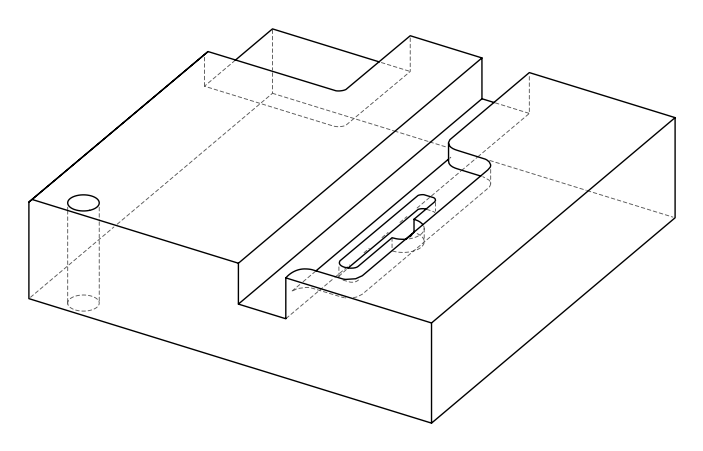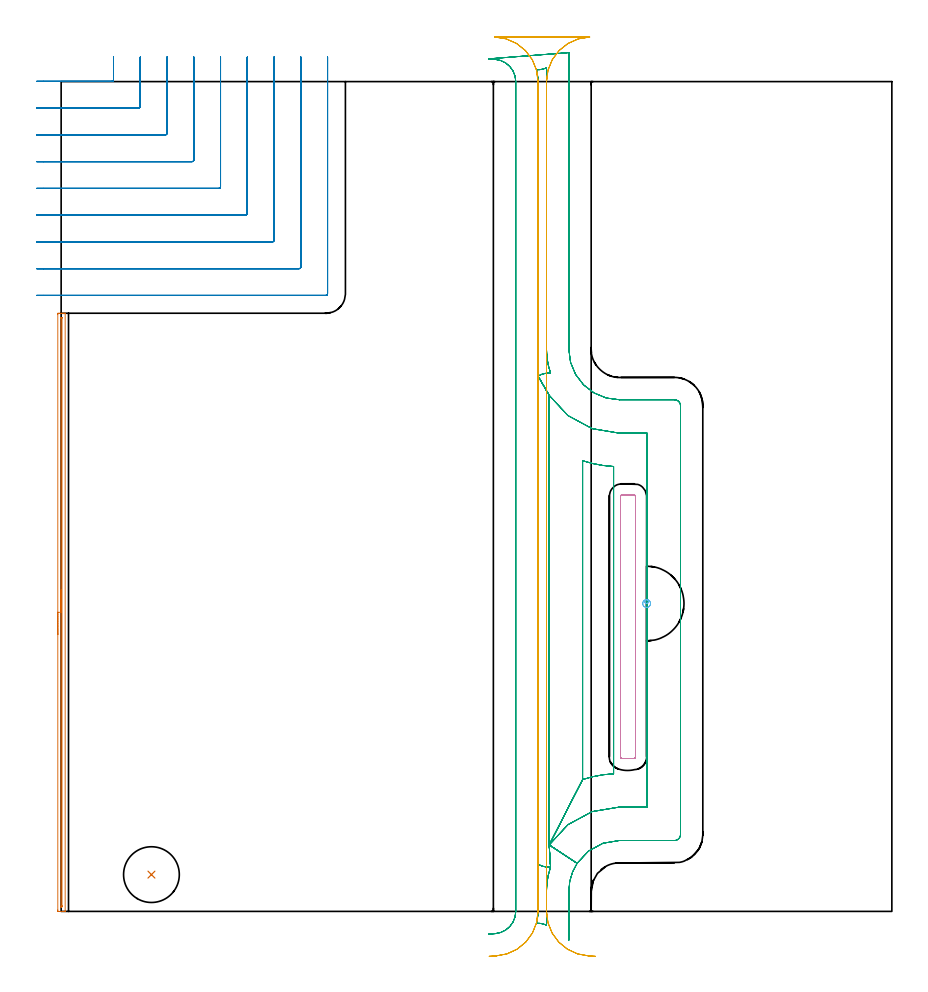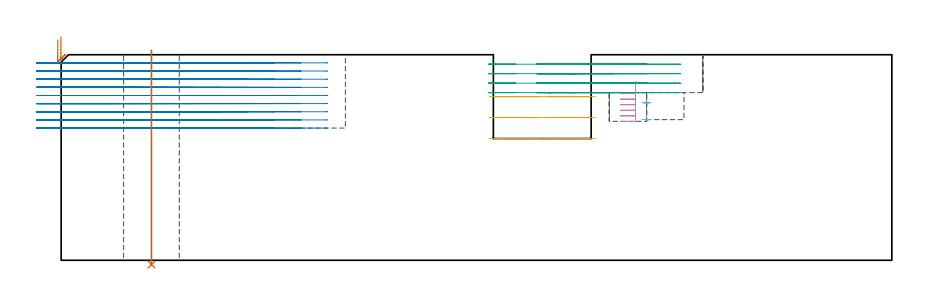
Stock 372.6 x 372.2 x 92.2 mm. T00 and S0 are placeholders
(PLAN: 7 operations, 6 tool changes, 57.1 min)
(1 AREA_MILL | FG_CHAMFER_SURFACE | UGT0205_001 | 4.44 min | 1474 mm3)
(2 MILL_CORNER_NOTCH_RECTANGULAR | CORNER_NOTCH_RECTANGULAR | NXT0201_012 | Follow Part, ap 4, ae 75% | 25.11 min | 435304 mm3)
(3 MILL_OPEN_POCKET | POCKET_OPEN | UGT0201_094 | Follow Part, ap 5, ae 75% | 17.86 min | 462602 mm3)
(4 MILL_RECTANGULAR_POCKET | POCKET_RECTANGULAR_STRAIGHT | NXT0201_013 | Follow Part, ap 2.5, ae 75% | 3.52 min | 27304 mm3)
(5 MILL_RECTANGULAR_SLOT | SLOT_RECTANGULAR | UGT0201_019 | Follow Part, ap 10, ae 75% | 5.65 min | 335926 mm3)
(6 MILL_BLIND_HOLE_FROM_SOLID_MATERIAL | STEP1POCKET | UGT0201_018 | Spiral | 0.14 min | 5245 mm3)
(7 INDEXABLE_INSERT_DRILL_THROUGH_HOLE_FROM_SOLID | STEP1HOLE | NXT0302_021 | 0.39 min | 45199 mm3)
(TOOL UGT0205_001 | Chamfer Mill 20 x 3 x 45 deg. | D20 FL50 Z2)
(TOOL NXT0201_012 | ENDMILL 16mm [2P460-1600-NA 1630] | D16 FL38 Z6)
(TOOL UGT0201_094 | End mill 20 mm | D20 FL38 Z4)
(TOOL NXT0201_013 | ENDMILL 10mm | D10 FL30 Z4)
(TOOL UGT0201_019 | End mill 40 mm | D40 FL63 Z6)
(TOOL UGT0201_018 | End mill 30 mm | D30 FL50 Z4)
(TOOL NXT0302_021 | Index. Insert Drill 25mm [880-D2500L25-05] | D25 PA176 FL125 Z2)
(OP 1 AREA_MILL)
G17 G21 G94 G90
T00 M6
G54
G17 G0 G90 X-1.5 Y124.15 S1061 M3
G43 Z102.2 H0
Z98.9
G94 G1 Y124.188 Z98.028 F250.
Y124.302 Z97.163
Y124.491 Z96.312
Y124.753 Z95.48
Y125.087 Z94.674
Y125.49 Z93.9
Y125.958 Z93.164
Y126.49 Z92.472
Y127.079 Z91.829
Y127.722 Z91.24
Y128.414 Z90.708
Y129.15 Z90.24
Y129.924 Z89.837
Y130.73 Z89.503
Y131.562 Z89.241
Y132.413 Z89.052
Y133.278 Z88.938
Y134.15 Z88.9
Y267.684
X-1.497 Y268.028 Z88.901
X-1.492 Y268.29 Z88.903
X-1.16 Y268.3 Z89.234
X-0.618 Z89.779
X-0.287 Z90.109
X0.256 Z90.651
X0.587 Z90.981
X1.249 Z91.649
X1.542 Z91.942
X1.673 Y268.298 Z92.065
X1.798 Y268.29 Z92.188
X1.8 Y268.131 Z92.2
Y0.169
X1.797 Y0.044 Z92.189
X1.764 Y0.01 Z92.155
X1.673 Y0.003 Z92.065
X1.542 Y0. Z91.942
X1.249 Z91.649
X0.587 Z90.981
X-0.618 Z89.779
X-1.16 Y0.001 Z89.234
X-1.38 Y0.005 Z89.014
X-1.492 Y0.01 Z88.903
X-1.497 Y0.272 Z88.9
X-1.5 Y0.616
Y134.15
X-0.086 Z90.314
X-0.085 Y265.898 Z90.315
X-0.084 Y266.139 Z90.316
X-0.081 Y266.259 Z90.319
X-0.079 Y266.284 Z90.321
X-0.072 Y266.29 Z90.328
X-0.046 Y266.293 Z90.354
X0.194 Y266.299 Z90.594
X0.339 Y266.297 Z90.739
X0.369 Y266.294 Z90.769
X0.378 Y266.29 Z90.778
X0.38 Y266.282 Z90.78
X0.383 Y266.248 Z90.783
X0.385 Y266.104 Z90.785
X0.386 Y2.608 Z90.786
X0.385 Y2.402 Z90.785
X0.384 Y2.296 Z90.784
X0.379 Y2.015 Z90.779
X0.104 Y2.003 Z90.504
X-0.039 Z90.361
X-0.069 Y2.006 Z90.331
X-0.078 Y2.01 Z90.322
X-0.081 Y2.018 Z90.319
X-0.083 Y2.052 Z90.317
X-0.085 Y2.196 Z90.315
X-0.086 Y134.15 Z90.314
Y135.022 Z90.352
Y135.886 Z90.466
Y136.738 Z90.655
Y137.57 Z90.917
Y138.376 Z91.251
Y139.15 Z91.654
Y139.886 Z92.123
Y140.578 Z92.654
Y141.221 Z93.243
Y141.81 Z93.886
Y142.341 Z94.578
Y142.81 Z95.314
Y143.213 Z96.088
Y143.547 Z96.894
Y143.809 Z97.726
Y143.998 Z98.578
Y144.112 Z99.443
Y144.15 Z100.314
G0 Z102.2
M5
M2
(OP 2 MILL_CORNER_NOTCH_RECTANGULAR)
G17 G21 G94 G90
T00 M6
G54
G17 G0 G90 X-10.999 Y372.3 S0 M3
G43 Z102.2 H1
Z88.544
G94 G1 X-7.999 F250.
X22.707 F500.
G3 X23.5 Y373.093 R0.8
G1 Y380.2
Y383.2 F250.
G0 Z102.2
X-11. Y360.3
Z88.544
G1 X-8.
X34.706 F500.
G3 X35.5 Y361.094 R0.8
G1 Y380.2
Y383.2 F250.
G0 Z102.2
X-11. Y348.3
Z88.544
G1 X-8.
X46.706 F500.
G3 X47.5 Y349.094 R0.8
G1 Y380.2
Y383.2 F250.
G0 Z102.2
X-11. Y336.3
Z88.544
G1 X-8.
X58.706 F500.
G3 X59.5 Y337.094 R0.8
G1 Y380.2
Y383.2 F250.
G0 Z102.2
X-11. Y324.3
Z88.544
G1 X-8.
X70.705 F500.
G3 X71.5 Y325.095 R0.8
G1 Y380.2
Y383.2 F250.
G0 Z102.2
X-11. Y312.3
Z88.544
G1 X-8.
X82.705 F500.
G3 X83.5 Y313.095 R0.8
G1 Y380.2
Y383.2 F250.
G0 Z102.2
X-11. Y300.3
Z88.544
G1 X-8.
X94.704 F500.
G3 X95.5 Y301.095 R0.8
G1 Y380.2
Y383.2 F250.
G0 Z102.2
X-11. Y288.3
Z88.544
G1 X-8.
X106.704 F500.
G3 X107.5 Y289.096 R0.8
G1 Y380.2
Y383.2 F250.
G0 Z102.2
X-11. Y276.3
Z88.544
G1 X-8.
X118.704 F500.
G3 X119.5 Y277.096 R0.8
G1 Y380.2
Y383.2 F250.
G0 Z102.2
X-10.999 Y372.3
Z84.889
G1 X-7.999
X22.707 F500.
G3 X23.5 Y373.093 R0.8
G1 Y380.2
Y383.2 F250.
G0 Z102.2
X-11. Y360.3
Z84.889
G1 X-8.
X34.706 F500.
G3 X35.5 Y361.094 R0.8
G1 Y380.2
Y383.2 F250.
G0 Z102.2
X-11. Y348.3
Z84.889
G1 X-8.
X46.706 F500.
G3 X47.5 Y349.094 R0.8
G1 Y380.2
Y383.2 F250.
G0 Z102.2
X-11. Y336.3
Z84.889
G1 X-8.
X58.706 F500.
G3 X59.5 Y337.094 R0.8
G1 Y380.2
Y383.2 F250.
G0 Z102.2
X-11. Y324.3
Z84.889
G1 X-8.
X70.705 F500.
G3 X71.5 Y325.095 R0.8
G1 Y380.2
Y383.2 F250.
G0 Z102.2
X-11. Y312.3
Z84.889
G1 X-8.
X82.705 F500.
G3 X83.5 Y313.095 R0.8
G1 Y380.2
Y383.2 F250.
G0 Z102.2
X-11. Y300.3
Z84.889
G1 X-8.
X94.704 F500.
G3 X95.5 Y301.095 R0.8
G1 Y380.2
Y383.2 F250.
G0 Z102.2
X-11. Y288.3
Z84.889
G1 X-8.
X106.704 F500.
G3 X107.5 Y289.096 R0.8
G1 Y380.2
Y383.2 F250.
G0 Z102.2
X-11. Y276.3
Z84.889
G1 X-8.
X118.704 F500.
G3 X119.5 Y277.096 R0.8
G1 Y380.2
Y383.2 F250.
G0 Z102.2
X-10.999 Y372.3
Z81.233
G1 X-7.999
X22.707 F500.
G3 X23.5 Y373.093 R0.8
G1 Y380.2
Y383.2 F250.
G0 Z102.2
X-11. Y360.3
Z81.233
G1 X-8.
X34.706 F500.
G3 X35.5 Y361.094 R0.8
G1 Y380.2
Y383.2 F250.
G0 Z102.2
X-11. Y348.3
Z81.233
G1 X-8.
X46.706 F500.
G3 X47.5 Y349.094 R0.8
G1 Y380.2
Y383.2 F250.
G0 Z102.2
X-11. Y336.3
Z81.233
G1 X-8.
X58.706 F500.
G3 X59.5 Y337.094 R0.8
G1 Y380.2
Y383.2 F250.
G0 Z102.2
X-11. Y324.3
Z81.233
G1 X-8.
X70.705 F500.
G3 X71.5 Y325.095 R0.8
G1 Y380.2
Y383.2 F250.
G0 Z102.2
X-11. Y312.3
Z81.233
G1 X-8.
X82.705 F500.
G3 X83.5 Y313.095 R0.8
G1 Y380.2
Y383.2 F250.
G0 Z102.2
X-11. Y300.3
Z81.233
G1 X-8.
X94.704 F500.
G3 X95.5 Y301.095 R0.8
G1 Y380.2
Y383.2 F250.
G0 Z102.2
X-11. Y288.3
Z81.233
G1 X-8.
X106.704 F500.
G3 X107.5 Y289.096 R0.8
G1 Y380.2
Y383.2 F250.
G0 Z102.2
X-11. Y276.3
Z81.233
G1 X-8.
X118.704 F500.
G3 X119.5 Y277.096 R0.8
G1 Y380.2
Y383.2 F250.
G0 Z102.2
X-10.999 Y372.3
Z77.578
G1 X-7.999
X22.707 F500.
G3 X23.5 Y373.093 R0.8
G1 Y380.2
Y383.2 F250.
G0 Z102.2
X-11. Y360.3
Z77.578
G1 X-8.
X34.706 F500.
G3 X35.5 Y361.094 R0.8
G1 Y380.2
Y383.2 F250.
G0 Z102.2
X-11. Y348.3
Z77.578
G1 X-8.
X46.706 F500.
G3 X47.5 Y349.094 R0.8
G1 Y380.2
Y383.2 F250.
G0 Z102.2
X-11. Y336.3
Z77.578
G1 X-8.
X58.706 F500.
G3 X59.5 Y337.094 R0.8
G1 Y380.2
Y383.2 F250.
G0 Z102.2
X-11. Y324.3
Z77.578
G1 X-8.
X70.705 F500.
G3 X71.5 Y325.095 R0.8
G1 Y380.2
Y383.2 F250.
G0 Z102.2
X-11. Y312.3
Z77.578
G1 X-8.
X82.705 F500.
G3 X83.5 Y313.095 R0.8
G1 Y380.2
Y383.2 F250.
G0 Z102.2
X-11. Y300.3
Z77.578
G1 X-8.
X94.704 F500.
G3 X95.5 Y301.095 R0.8
G1 Y380.2
Y383.2 F250.
G0 Z102.2
X-11. Y288.3
Z77.578
G1 X-8.
X106.704 F500.
G3 X107.5 Y289.096 R0.8
G1 Y380.2
Y383.2 F250.
G0 Z102.2
X-11. Y276.3
Z77.578
G1 X-8.
X118.704 F500.
G3 X119.5 Y277.096 R0.8
G1 Y380.2
Y383.2 F250.
G0 Z102.2
X-10.999 Y372.3
Z73.922
G1 X-7.999
X22.707 F500.
G3 X23.5 Y373.093 R0.8
G1 Y380.2
Y383.2 F250.
G0 Z102.2
X-11. Y360.3
Z73.922
G1 X-8.
X34.706 F500.
G3 X35.5 Y361.094 R0.8
G1 Y380.2
Y383.2 F250.
G0 Z102.2
X-11. Y348.3
Z73.922
G1 X-8.
X46.706 F500.
G3 X47.5 Y349.094 R0.8
G1 Y380.2
Y383.2 F250.
G0 Z102.2
X-11. Y336.3
Z73.922
G1 X-8.
X58.706 F500.
G3 X59.5 Y337.094 R0.8
G1 Y380.2
Y383.2 F250.
G0 Z102.2
X-11. Y324.3
Z73.922
G1 X-8.
X70.705 F500.
G3 X71.5 Y325.095 R0.8
G1 Y380.2
Y383.2 F250.
G0 Z102.2
X-11. Y312.3
Z73.922
G1 X-8.
X82.705 F500.
G3 X83.5 Y313.095 R0.8
G1 Y380.2
Y383.2 F250.
G0 Z102.2
X-11. Y300.3
Z73.922
G1 X-8.
X94.704 F500.
G3 X95.5 Y301.095 R0.8
G1 Y380.2
Y383.2 F250.
G0 Z102.2
X-11. Y288.3
Z73.922
G1 X-8.
X106.704 F500.
G3 X107.5 Y289.096 R0.8
G1 Y380.2
Y383.2 F250.
G0 Z102.2
X-11. Y276.3
Z73.922
G1 X-8.
X118.704 F500.
G3 X119.5 Y277.096 R0.8
G1 Y380.2
Y383.2 F250.
G0 Z102.2
X-10.999 Y372.3
Z70.267
G1 X-7.999
X22.707 F500.
G3 X23.5 Y373.093 R0.8
G1 Y380.2
Y383.2 F250.
G0 Z102.2
X-11. Y360.3
Z70.267
G1 X-8.
X34.706 F500.
G3 X35.5 Y361.094 R0.8
G1 Y380.2
Y383.2 F250.
G0 Z102.2
X-11. Y348.3
Z70.267
G1 X-8.
X46.706 F500.
G3 X47.5 Y349.094 R0.8
G1 Y380.2
Y383.2 F250.
G0 Z102.2
X-11. Y336.3
Z70.267
G1 X-8.
X58.706 F500.
G3 X59.5 Y337.094 R0.8
G1 Y380.2
Y383.2 F250.
G0 Z102.2
X-11. Y324.3
Z70.267
G1 X-8.
X70.705 F500.
G3 X71.5 Y325.095 R0.8
G1 Y380.2
Y383.2 F250.
G0 Z102.2
X-11. Y312.3
Z70.267
G1 X-8.
X82.705 F500.
G3 X83.5 Y313.095 R0.8
G1 Y380.2
Y383.2 F250.
G0 Z102.2
X-11. Y300.3
Z70.267
G1 X-8.
X94.704 F500.
G3 X95.5 Y301.095 R0.8
G1 Y380.2
Y383.2 F250.
G0 Z102.2
X-11. Y288.3
Z70.267
G1 X-8.
X106.704 F500.
G3 X107.5 Y289.096 R0.8
G1 Y380.2
Y383.2 F250.
G0 Z102.2
X-11. Y276.3
Z70.267
G1 X-8.
X118.704 F500.
G3 X119.5 Y277.096 R0.8
G1 Y380.2
Y383.2 F250.
G0 Z102.2
X-10.999 Y372.3
Z66.611
G1 X-7.999
X22.707 F500.
G3 X23.5 Y373.093 R0.8
G1 Y380.2
Y383.2 F250.
G0 Z102.2
X-11. Y360.3
Z66.611
G1 X-8.
X34.706 F500.
G3 X35.5 Y361.094 R0.8
G1 Y380.2
Y383.2 F250.
G0 Z102.2
X-11. Y348.3
Z66.611
G1 X-8.
X46.706 F500.
G3 X47.5 Y349.094 R0.8
G1 Y380.2
Y383.2 F250.
G0 Z102.2
X-11. Y336.3
Z66.611
G1 X-8.
X58.706 F500.
G3 X59.5 Y337.094 R0.8
G1 Y380.2
Y383.2 F250.
G0 Z102.2
X-11. Y324.3
Z66.611
G1 X-8.
X70.705 F500.
G3 X71.5 Y325.095 R0.8
G1 Y380.2
Y383.2 F250.
G0 Z102.2
X-11. Y312.3
Z66.611
G1 X-8.
X82.705 F500.
G3 X83.5 Y313.095 R0.8
G1 Y380.2
Y383.2 F250.
G0 Z102.2
X-11. Y300.3
Z66.611
G1 X-8.
X94.704 F500.
G3 X95.5 Y301.095 R0.8
G1 Y380.2
Y383.2 F250.
G0 Z102.2
X-11. Y288.3
Z66.611
G1 X-8.
X106.704 F500.
G3 X107.5 Y289.096 R0.8
G1 Y380.2
Y383.2 F250.
G0 Z102.2
X-11. Y276.3
Z66.611
G1 X-8.
X118.704 F500.
G3 X119.5 Y277.096 R0.8
G1 Y380.2
Y383.2 F250.
G0 Z102.2
X-10.999 Y372.3
Z62.956
G1 X-7.999
X22.707 F500.
G3 X23.5 Y373.093 R0.8
G1 Y380.2
Y383.2 F250.
G0 Z102.2
X-11. Y360.3
Z62.956
G1 X-8.
X34.706 F500.
G3 X35.5 Y361.094 R0.8
G1 Y380.2
Y383.2 F250.
G0 Z102.2
X-11. Y348.3
Z62.956
G1 X-8.
X46.706 F500.
G3 X47.5 Y349.094 R0.8
G1 Y380.2
Y383.2 F250.
G0 Z102.2
X-11. Y336.3
Z62.956
G1 X-8.
X58.706 F500.
G3 X59.5 Y337.094 R0.8
G1 Y380.2
Y383.2 F250.
G0 Z102.2
X-11. Y324.3
Z62.956
G1 X-8.
X70.705 F500.
G3 X71.5 Y325.095 R0.8
G1 Y380.2
Y383.2 F250.
G0 Z102.2
X-11. Y312.3
Z62.956
G1 X-8.
X82.705 F500.
G3 X83.5 Y313.095 R0.8
G1 Y380.2
Y383.2 F250.
G0 Z102.2
X-11. Y300.3
Z62.956
G1 X-8.
X94.704 F500.
G3 X95.5 Y301.095 R0.8
G1 Y380.2
Y383.2 F250.
G0 Z102.2
X-11. Y288.3
Z62.956
G1 X-8.
X106.704 F500.
G3 X107.5 Y289.096 R0.8
G1 Y380.2
Y383.2 F250.
G0 Z102.2
X-11. Y276.3
Z62.956
G1 X-8.
X118.704 F500.
G3 X119.5 Y277.096 R0.8
G1 Y380.2
Y383.2 F250.
G0 Z102.2
X-10.999 Y372.3
Z59.3
G1 X-7.999
X22.707 F500.
G3 X23.5 Y373.093 R0.8
G1 Y380.2
Y383.2 F250.
G0 Z102.2
X-11. Y360.3
Z59.3
G1 X-8.
X34.706 F500.
G3 X35.5 Y361.094 R0.8
G1 Y380.2
Y383.2 F250.
G0 Z102.2
X-11. Y348.3
Z59.3
G1 X-8.
X46.706 F500.
G3 X47.5 Y349.094 R0.8
G1 Y380.2
Y383.2 F250.
G0 Z102.2
X-11. Y336.3
Z59.3
G1 X-8.
X58.706 F500.
G3 X59.5 Y337.094 R0.8
G1 Y380.2
Y383.2 F250.
G0 Z102.2
X-11. Y324.3
Z59.3
G1 X-8.
X70.705 F500.
G3 X71.5 Y325.095 R0.8
G1 Y380.2
Y383.2 F250.
G0 Z102.2
X-11. Y312.3
Z59.3
G1 X-8.
X82.705 F500.
G3 X83.5 Y313.095 R0.8
G1 Y380.2
Y383.2 F250.
G0 Z102.2
X-11. Y300.3
Z59.3
G1 X-8.
X94.704 F500.
G3 X95.5 Y301.095 R0.8
G1 Y380.2
Y383.2 F250.
G0 Z102.2
X-11. Y288.3
Z59.3
G1 X-8.
X106.704 F500.
G3 X107.5 Y289.096 R0.8
G1 Y380.2
Y383.2 F250.
G0 Z102.2
X-11. Y276.3
Z59.3
G1 X-8.
X118.704 F500.
G3 X119.5 Y277.096 R0.8
G1 Y380.2
Y383.2 F250.
G0 Z102.2
M5
M2
(OP 3 MILL_OPEN_POCKET)
G17 G21 G94 G90
T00 M6
G54
G17 G0 G90 X227.7 Y-13. S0 M3
G43 Z102.2 H0
Z87.95
G94 G1 Y-10. F250.
Y9.1 F500.
G2 X231.433 Y21.572 R22.7
G1 X218.9 Y29.813
X219.511 Y19.832
G3 X217.7 Y9.1 R32.7
G1 Y-6.152
G3 X213.181 Y-5.315 R10.
X213.9 Y0. R20.
G1 Y21.153
G3 X219.511 Y19.832 R10.
G1 X218.9 Y29.813
X233.9 Y59.15
G2 X247.8 Y61.736 R52.7
G1 Y199.564
G2 X233.9 Y202.15 R52.7
G1 Y59.15
X218.9 Y29.813
G2 X250.4 Y46.8 R37.7
G1 X262.8
Y214.5
X250.4
G2 X218.9 Y231.487 R37.7
G1 X213.9 Y240.147
Y372.2
G3 X213.181 Y377.515 R20.
X217.7 Y378.352 R10.
G1 Y252.2
G3 X219.511 Y241.468 R32.7
X213.9 Y240.147 R10.
G1 X218.9 Y231.487
Y29.813
X231.433 Y21.572
G2 X250.4 Y31.8 R22.7
G1 X275.1
G3 X277.8 Y34.5 R2.7
G1 Y226.8
G3 X275.1 Y229.5 R2.7
G1 X250.4
G2 X227.7 Y252.2 R22.7
G1 Y382.2
Y385.2 F250.
X191.683 Y382.402
X194.674 Y382.17
G2 X203.9 Y372.2 R10. F500.
G1 Y0.
G2 X194.674 Y-9.97 R10.
G1 X191.683 Y-10.202 F250.
G0 X227.7 Y-13. Z83.7
G1 Y-10.
Y9.1 F500.
G2 X231.433 Y21.572 R22.7
G1 X218.9 Y29.813
X219.511 Y19.832
G3 X217.7 Y9.1 R32.7
G1 Y-6.152
G3 X213.181 Y-5.315 R10.
X213.9 Y0. R20.
G1 Y21.153
G3 X219.511 Y19.832 R10.
G1 X218.9 Y29.813
X233.9 Y59.15
G2 X247.8 Y61.736 R52.7
G1 Y199.564
G2 X233.9 Y202.15 R52.7
G1 Y59.15
X218.9 Y29.813
G2 X250.4 Y46.8 R37.7
G1 X262.8
Y214.5
X250.4
G2 X218.9 Y231.487 R37.7
G1 X213.9 Y240.147
Y372.2
G3 X213.181 Y377.515 R20.
X217.7 Y378.352 R10.
G1 Y252.2
G3 X219.511 Y241.468 R32.7
X213.9 Y240.147 R10.
G1 X218.9 Y231.487
Y29.813
X231.433 Y21.572
G2 X250.4 Y31.8 R22.7
G1 X275.1
G3 X277.8 Y34.5 R2.7
G1 Y226.8
G3 X275.1 Y229.5 R2.7
G1 X250.4
G2 X227.7 Y252.2 R22.7
G1 Y382.2
Y385.2 F250.
X191.683 Y382.402
X194.674 Y382.17
G2 X203.9 Y372.2 R10. F500.
G1 Y0.
G2 X194.674 Y-9.97 R10.
G1 X191.683 Y-10.202 F250.
G0 X227.7 Y-13. Z79.45
G1 Y-10.
Y9.1 F500.
G2 X231.433 Y21.572 R22.7
G1 X218.9 Y29.813
X219.511 Y19.832
G3 X217.7 Y9.1 R32.7
G1 Y-6.152
G3 X213.181 Y-5.315 R10.
X213.9 Y0. R20.
G1 Y21.153
G3 X219.511 Y19.832 R10.
G1 X218.9 Y29.813
X233.9 Y59.15
G2 X247.8 Y61.736 R52.7
G1 Y199.564
G2 X233.9 Y202.15 R52.7
G1 Y59.15
X218.9 Y29.813
G2 X250.4 Y46.8 R37.7
G1 X262.8
Y214.5
X250.4
G2 X218.9 Y231.487 R37.7
G1 X213.9 Y240.147
Y372.2
G3 X213.181 Y377.515 R20.
X217.7 Y378.352 R10.
G1 Y252.2
G3 X219.511 Y241.468 R32.7
X213.9 Y240.147 R10.
G1 X218.9 Y231.487
Y29.813
X231.433 Y21.572
G2 X250.4 Y31.8 R22.7
G1 X275.1
G3 X277.8 Y34.5 R2.7
G1 Y226.8
G3 X275.1 Y229.5 R2.7
G1 X250.4
G2 X227.7 Y252.2 R22.7
G1 Y382.2
Y385.2 F250.
X191.683 Y382.402
X194.674 Y382.17
G2 X203.9 Y372.2 R10. F500.
G1 Y0.
G2 X194.674 Y-9.97 R10.
G1 X191.683 Y-10.202 F250.
G0 X227.7 Y-13. Z75.2
G1 Y-10.
Y9.1 F500.
G2 X231.433 Y21.572 R22.7
G1 X218.9 Y29.813
X219.511 Y19.832
G3 X217.7 Y9.1 R32.7
G1 Y-6.152
G3 X213.181 Y-5.315 R10.
X213.9 Y0. R20.
G1 Y21.153
G3 X219.511 Y19.832 R10.
G1 X218.9 Y29.813
X233.9 Y59.15
G2 X247.8 Y61.736 R52.7
G1 Y199.564
G2 X233.9 Y202.15 R52.7
G1 Y59.15
X218.9 Y29.813
G2 X250.4 Y46.8 R37.7
G1 X262.8
Y214.5
X250.4
G2 X218.9 Y231.487 R37.7
G1 X213.9 Y240.147
Y372.2
G3 X213.181 Y377.515 R20.
X217.7 Y378.352 R10.
G1 Y252.2
G3 X219.511 Y241.468 R32.7
X213.9 Y240.147 R10.
G1 X218.9 Y231.487
Y29.813
X231.433 Y21.572
G2 X250.4 Y31.8 R22.7
G1 X275.1
G3 X277.8 Y34.5 R2.7
G1 Y226.8
G3 X275.1 Y229.5 R2.7
G1 X250.4
G2 X227.7 Y252.2 R22.7
G1 Y382.2
Y385.2 F250.
X191.683 Y382.402
X194.674 Y382.17
G2 X203.9 Y372.2 R10. F500.
G1 Y0.
G2 X194.674 Y-9.97 R10.
G1 X191.683 Y-10.202 F250.
G0 Z102.2
M5
M2
(OP 4 MILL_RECTANGULAR_POCKET)
G17 G21 G94 G90
T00 M6
G54
G17 G0 G90 X257.6 Y107.205 S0 M3
G43 Z102.2 H0
Z80.25
G94 G1 Y127.7 Z74.758 F250.
Y186.1 F500.
G3 X256.9 Y186.8 R0.7
G1 X251.6
G3 X250.9 Y186.1 R0.7
G1 Y69.3
G3 X251.6 Y68.6 R0.7
G1 X256.9
G3 X257.6 Y69.3 R0.7
G1 Y127.7
Y128.7
G0 Y107.205 Z77.758
G1 Y127.7 Z72.267 F250.
Y186.1 F500.
G3 X256.9 Y186.8 R0.7
G1 X251.6
G3 X250.9 Y186.1 R0.7
G1 Y69.3
G3 X251.6 Y68.6 R0.7
G1 X256.9
G3 X257.6 Y69.3 R0.7
G1 Y127.7
Y128.7
G0 Y107.205 Z75.267
G1 Y127.7 Z69.775 F250.
Y186.1 F500.
G3 X256.9 Y186.8 R0.7
G1 X251.6
G3 X250.9 Y186.1 R0.7
G1 Y69.3
G3 X251.6 Y68.6 R0.7
G1 X256.9
G3 X257.6 Y69.3 R0.7
G1 Y127.7
Y128.7
G0 Y107.205 Z72.775
G1 Y127.7 Z67.283 F250.
Y186.1 F500.
G3 X256.9 Y186.8 R0.7
G1 X251.6
G3 X250.9 Y186.1 R0.7
G1 Y69.3
G3 X251.6 Y68.6 R0.7
G1 X256.9
G3 X257.6 Y69.3 R0.7
G1 Y127.7
Y128.7
G0 Y107.205 Z70.283
G1 Y127.7 Z64.792 F250.
Y186.1 F500.
G3 X256.9 Y186.8 R0.7
G1 X251.6
G3 X250.9 Y186.1 R0.7
G1 Y69.3
G3 X251.6 Y68.6 R0.7
G1 X256.9
G3 X257.6 Y69.3 R0.7
G1 Y127.7
Y128.7
G0 Y107.205 Z67.792
G1 Y127.7 Z62.3 F250.
Y186.1 F500.
G3 X256.9 Y186.8 R0.7
G1 X251.6
G3 X250.9 Y186.1 R0.7
G1 Y69.3
G3 X251.6 Y68.6 R0.7
G1 X256.9
G3 X257.6 Y69.3 R0.7
G1 Y127.7
Y128.7
G0 Z102.2
M5
M2
(OP 5 MILL_RECTANGULAR_SLOT)
G17 G21 G94 G90
T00 M6
G54
G17 G0 G90 X239.6 Y-20.134 S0 M3
G43 Z102.2 H0
Z73.4
G94 G1 X236.605 Y-19.97 F250.
G2 X217.7 Y0. R20. F500.
G1 Y372.2
G2 X237.068 Y392.19 R20.
G1 X194.532
G2 X213.9 Y372.2 R20.
G1 Y0.
G2 X194.995 Y-19.97 R20.
G1 X192. Y-20.134 F250.
G0 X239.6 Z64.
G1 X236.605 Y-19.97
G2 X217.7 Y0. R20. F500.
G1 Y372.2
G2 X237.068 Y392.19 R20.
G1 X194.532
G2 X213.9 Y372.2 R20.
G1 Y0.
G2 X194.995 Y-19.97 R20.
G1 X192. Y-20.134 F250.
G0 X239.6 Z54.6
G1 X236.605 Y-19.97
G2 X217.703 Y-0.32 R20. F500.
X217.7 Y0. R20. F437.
G1 Y349.68
Y372.2 F500.
G2 X237.068 Y392.19 R20.
G1 X194.532
G2 X213.9 Y372.2 R20.
G1 Y0.
G2 X194.995 Y-19.97 R20.
G1 X192. Y-20.134 F250.
G0 Z102.2
M5
M2
(OP 6 MILL_BLIND_HOLE_FROM_SOLID_MATERIAL)
G17 G21 G94 G90
T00 M6
G54
G17 G0 G90 X262.6 Y138.1 S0 M3
G43 Z102.2 H0
Z70.65
G94 G3 X263.475 Y138.975 R0.875 F250.
X262.6 Y139.85 R0.875
X260.85 Y138.1 R1.75
X262.6 Y139.85 R-1.75
X261.725 Y138.975 R0.875
X262.6 Y138.1 R0.875
G0 Z63.1
G3 X263.475 Y138.975 R0.875
X262.6 Y139.85 R0.875
X260.85 Y138.1 R1.75
X262.6 Y139.85 R-1.75
X261.725 Y138.975 R0.875
X262.6 Y138.1 R0.875
G0 Z102.2
M5
M2
(OP 7 INDEXABLE_INSERT_DRILL_THROUGH_HOLE_FROM_SOLID)
G17 G21 G94 G90
T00 M6
G54
G17 G0 G90 X40.5 Y16.5 S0 M3
G43 Z102.2 H1
G94 G81 G98 Z-1.937 F250. R94.2
G80
M5
M2
